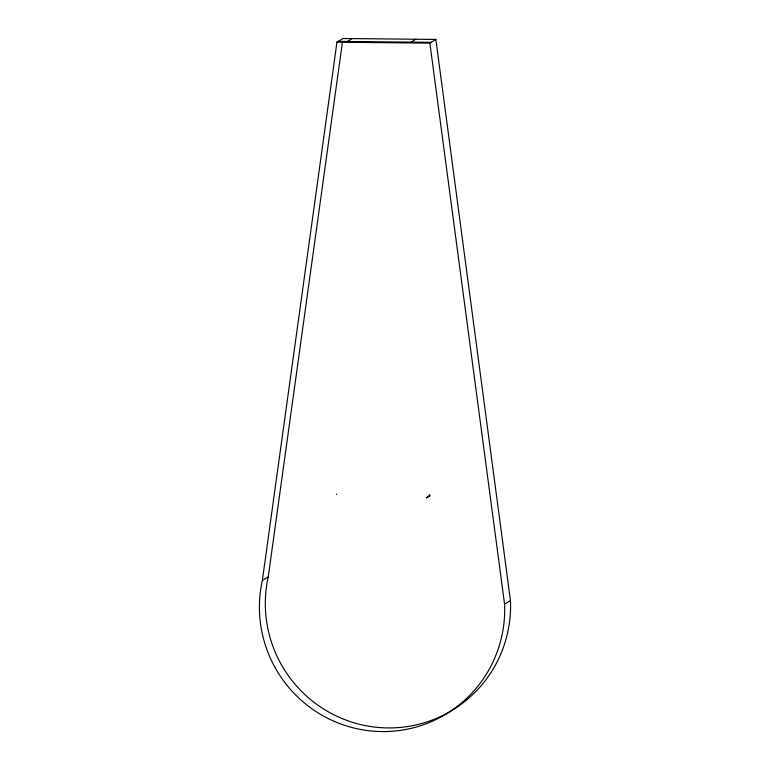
<?xml version="1.0" encoding="UTF-8"?>
<svg xmlns="http://www.w3.org/2000/svg" width="770" height="770" viewBox="0 0 770 770"><rect width="100%" height="100%" fill="white"/><g stroke="black" fill="none" stroke-linecap="round" stroke-linejoin="round"><path stroke-width="1.16" d="M336.654 494.09L336.461 494.513M429.67 496.236L429.67 494.985L429.67 496.236L426.484 497.853L429.583 495.033M510.462 600.571L504.571 604.209A123.566 122.266 58.3 0 1 371.304 730.99A123.566 122.266 58.3 0 1 262.339 580.493L336.952 42.196L342.939 38.5L435.858 39.443L510.462 600.571A123.566 122.266 58.3 0 1 377.194 727.352A123.566 122.266 58.3 0 1 268.239 576.855L342.448 42.071M347.366 41.484L352.044 38.596M411.065 42.129L415.742 39.241M336.952 42.196L429.872 43.139L435.858 39.443M262.339 580.493L268.239 576.855M338.261 41.388L431.181 42.331M429.872 43.139L504.571 604.209"/></g></svg>
